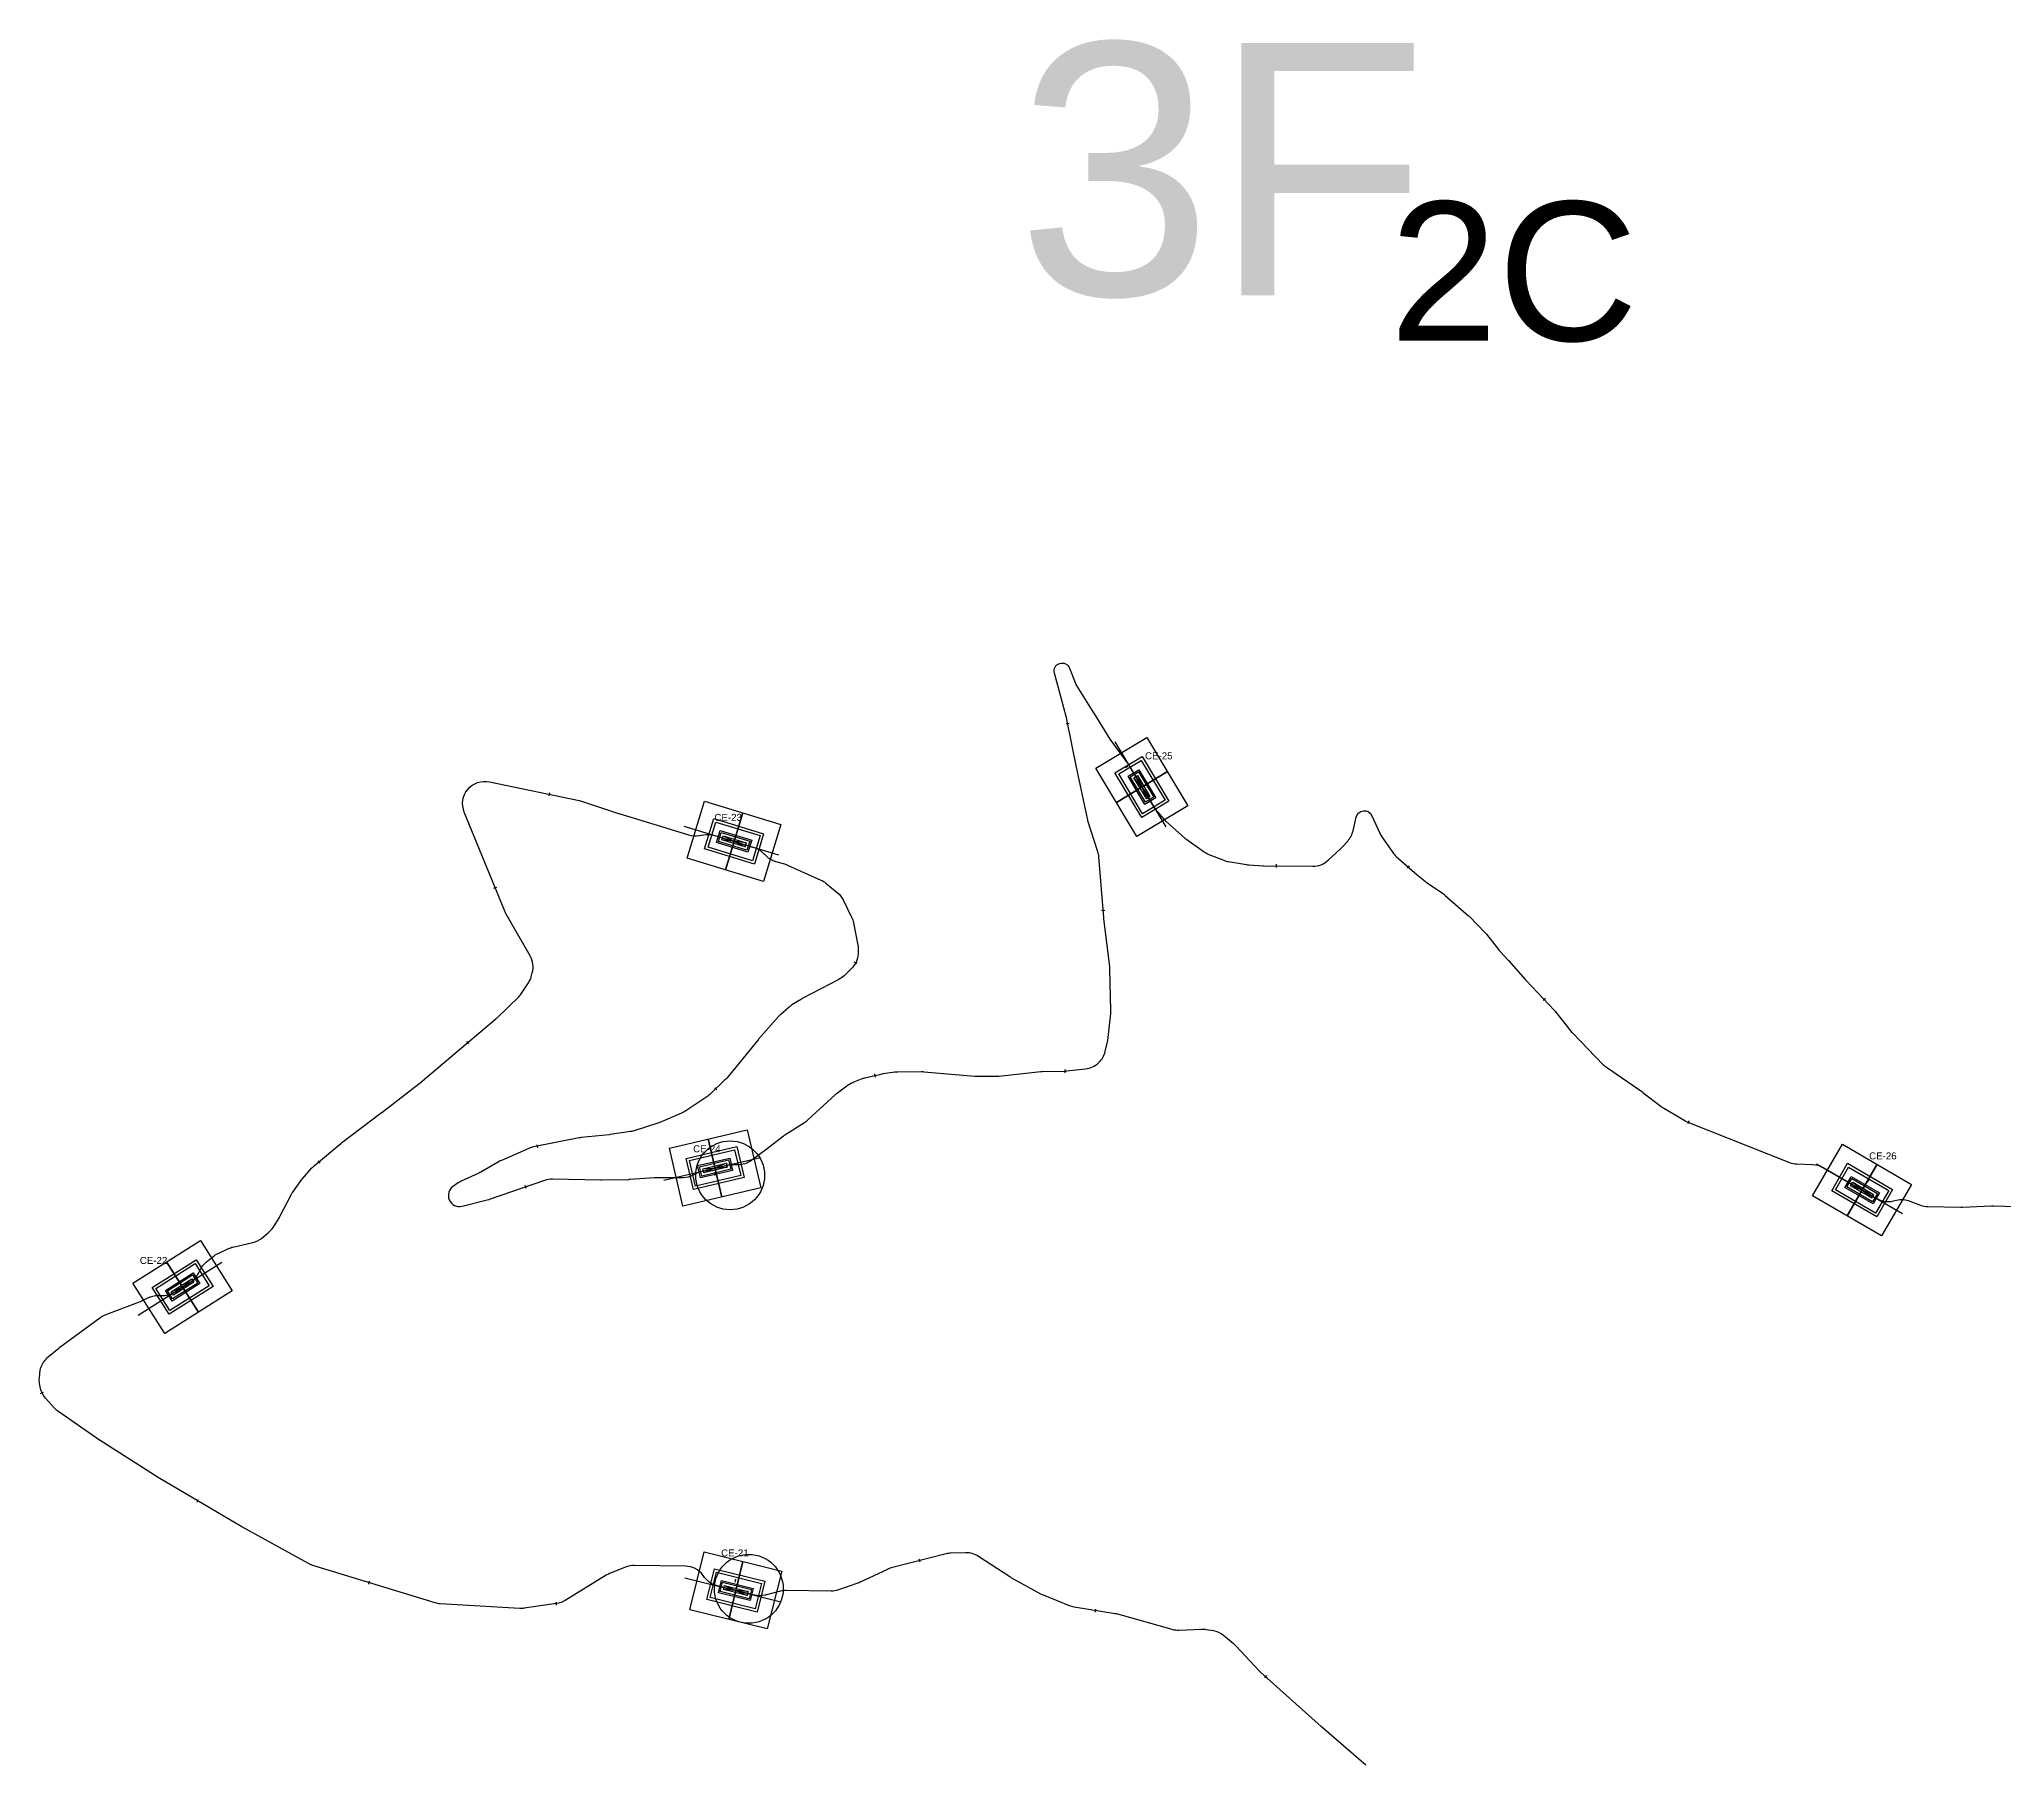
# Model space of a CAD drawing. Header units: metres. Extents: x 454908 to 510509, y 4717009 to 4730077.
# Drawn here: x 488474 to 489887, y 4725092 to 4726331 of the extents above; entities that cross this region are included whole.
import ezdxf

# ---------------------------------------------------------------- set-up
doc = ezdxf.new("R2010")
doc.units = ezdxf.units.M
doc.header["$LTSCALE"] = 0.01
doc.header["$MEASUREMENT"] = 0
doc.layers.get('0').update_dxf_attribs({"lineweight": 0})
for name, color, linetype in [('....pat directa', 5, 'Continuous'), ('10TRZ_LINEA_PK', 4, 'Continuous'), ('CE', 7, 'Continuous')]:
    doc.layers.add(name, color=color, linetype=linetype)
for name, color, linetype, lineweight in [('LEAR TRAMOS AEREOS TEXTO', 2, 'Continuous', 0), ('LEAR TRAMOS SUBTERRANEOS 2c', 7, 'Continuous', 0), ('NUMERO CIRCUITOS', 6, 'Continuous', 0)]:
    doc.layers.add(name, color=color, linetype=linetype, lineweight=lineweight)
doc.styles.add('SOLARIA 2', font='arial.ttf')
doc.styles.get("Standard").update_dxf_attribs({"font": 'arial.ttf'})

# ---------------------------------------------------------------- blocks, each defined once
blk = doc.blocks.new('pkp')
at = {"layer": '10TRZ_LINEA_PK'}
blk.add_line((0, 1.125), (0, -1.125), dxfattribs=at)
blk = doc.blocks.new('lpkp')
at = {"layer": '10TRZ_LINEA_PK'}
blk.add_line((0, 1.125), (0, -1.125), dxfattribs=at)
blk = doc.blocks.new('A$Cf7c1e7a3')
at = {"color": 3}
for points in [[(17.8, 39.7), (43.2, 5.1)], [(17.8, 39.7), (43.2, 5.1)], [(43.2, 5.1), (17.8, 39.7)]]:
    blk.add_lwpolyline(points, dxfattribs=at)
at = {"layer": '10TRZ_LINEA_PK', "color": 5}
for points in [[(41, 56.6), (66.3, 22), (20, -11.9), (-5.3, 22.7)], [(38.8, 42.6), (52.4, 24.2), (22.2, 2.1), (8.7, 20.5)], [(37.4, 33), (42.7, 25.7), (23.7, 11.7), (18.3, 19.1)]]:
    blk.add_lwpolyline(points, close=True, dxfattribs=at)
at = {"layer": '10TRZ_LINEA_PK', "color": 41, "true_color": 0xf4ee51}
blk.add_lwpolyline([(0, 0), (57.5, 42.1)], dxfattribs=at)
at = {"layer": '10TRZ_LINEA_PK', "color": 1}
for points in [[(38.4, 39.8), (49.6, 24.6), (22.6, 4.9), (11.5, 20.1)], [(37.1, 31.5), (41.2, 25.9), (23.9, 13.3), (19.9, 18.8)], [(36.7, 28.7), (38.4, 26.3), (24.4, 16), (22.6, 18.4), (36.7, 28.7)]]:
    blk.add_lwpolyline(points, close=True, dxfattribs=at)
at = {"layer": '10TRZ_LINEA_PK', "color": 5}
blk.add_lwpolyline([(43.2, 5.1), (17.8, 39.7)], dxfattribs=at)
at = {"layer": '10TRZ_LINEA_PK', "color": 1}
blk.add_lwpolyline([(22.6, 18.4), (38.4, 26.3), (36.7, 28.7), (24.4, 16)], dxfattribs=at)

msp = doc.modelspace()

# ---------------------------------------------------------------- linework, layer by layer
at = {"layer": '....pat directa', "color": 7}
msp.add_lwpolyline([(489427.651, 4725089.921), (489395.755, 4725117.543, -0.00491823), (489395.519, 4725117.751), (489352.287, 4725156.705, -0.02046209), (489351.351, 4725157.62), (489334.277, 4725175.744, 0.03406596), (489332.679, 4725177.224), (489325.354, 4725183.135, 0.12646286), (489318.105, 4725186.437), (489313.034, 4725187.338, 0.05529884), (489309.513, 4725187.568), (489293.591, 4725186.849, -0.08005665), (489288.534, 4725187.432), (489249.425, 4725198.441, 0.02898656), (489247.614, 4725198.839), (489218.089, 4725203.558, -0.05660032), (489214.611, 4725204.527), (489195.873, 4725212.112, -0.03000152), (489194.141, 4725212.937), (489172.812, 4725224.717, -0.0186303), (489171.791, 4725225.332), (489149.222, 4725240.09, 0.15360543), (489139.977, 4725242.692), (489129.445, 4725242.37, 0.05545935), (489125.942, 4725241.872), (489086.562, 4725231.727, 0.04716127), (489083.729, 4725230.704), (489064.155, 4725221.474, -0.0273916), (489062.532, 4725220.815), (489048.478, 4725215.983, -0.0834544), (489043.245, 4725215.114), (489010.847, 4725215.449, 0.06365261), (489006.817, 4725214.977), (488995.848, 4725212.247, -0.12233362), (488988.134, 4725212.243), (488961.362, 4725218.879, -0.17683357), (488952.262, 4725225.013), (488951.227, 4725226.439, 0.23684431), (488938.483, 4725233.041), (488901.665, 4725233.514, 0.09993192), (488895.442, 4725232.341), (488883.889, 4725227.652, 0.0410592), (488881.547, 4725226.469), (488851.988, 4725208.359, -0.10135255), (488845.952, 4725206.171), (488822.686, 4725202.758, -0.05098522), (488819.435, 4725202.616), (488762.289, 4725205.939, -0.05993513), (488758.527, 4725206.616), (488670.677, 4725233.555, -0.05167034), (488667.641, 4725234.842), (488619.961, 4725261.141, -0.00694267), (488619.575, 4725261.361), (488560.597, 4725296.061, -0.00855186), (488560.13, 4725296.347), (488517.734, 4725323.284, -0.01035421), (488517.182, 4725323.651), (488487.969, 4725343.958, -0.05736617), (488485.223, 4725346.376), (488478.508, 4725353.817, -0.14487378), (488474.588, 4725362.008), (488474.192, 4725364.48, -0.05974051), (488474.043, 4725368.287), (488474.323, 4725371.786, -0.13194351), (488477.11, 4725379.604), (488477.588, 4725380.296, -0.06708186), (488480.466, 4725383.456), (488487.985, 4725389.765, -0.01573893), (488488.777, 4725390.388), (488517.574, 4725411.612, -0.06717758), (488521.328, 4725413.668), (488546.084, 4725423.18, 0.02270709), (488547.415, 4725423.762), (488551.989, 4725426.015, -0.12176723), (488559.491, 4725427.656), (488562.177, 4725427.583, 0.14880337), (488571.16, 4725430.054), (488582.843, 4725437.442, 0.14982924), (488588.953, 4725444.557), (488589.457, 4725445.709, -0.12134988), (488594.111, 4725451.786), (488599.017, 4725455.719, -0.05840865), (488602.176, 4725457.695), (488609.982, 4725461.392, -0.05389443), (488613.231, 4725462.522), (488627.472, 4725465.811, 0.11434073), (488633.961, 4725468.983), (488638.607, 4725472.758, 0.08196234), (488642.062, 4725476.658), (488646.565, 4725483.82, 0.02169044), (488647.252, 4725485.025), (488654.989, 4725500.085, -0.03639491), (488656.2, 4725502.071), (488661.9, 4725510.055, -0.02639138), (488662.952, 4725511.375), (488670.034, 4725519.358, -0.03778351), (488671.768, 4725521.039), (488690.812, 4725536.888, -0.01090894), (488691.358, 4725537.323), (488720.047, 4725559.152, 0.00239068), (488720.168, 4725559.246), (488748.896, 4725581.543, 0.01055325), (488749.42, 4725581.968), (488769.848, 4725599.252, -0.00032392), (488769.864, 4725599.265), (488802.258, 4725626.603, 0.01736532), (488803.082, 4725627.349), (488818.714, 4725642.518, 0.05575429), (488820.975, 4725645.264), (488825.633, 4725652.41, 0.0766755), (488827.642, 4725656.855), (488828.404, 4725659.591, 0.19981824), (488826.896, 4725671.795), (488809.736, 4725701.948, -0.03398512), (488808.793, 4725703.905), (488779.547, 4725775.269, -0.60120038), (488797.617, 4725797), (488862.089, 4725783.562, -0.02837235), (488863.841, 4725783.091), (488890.345, 4725774.332, 0.00629365), (488890.729, 4725774.21), (488921.258, 4725764.966, -0.00308036), (488921.447, 4725764.908), (488940.765, 4725758.797, 0.12258447), (488948.48, 4725758.316), (488951.808, 4725758.927, -0.11980343), (488959.355, 4725758.497), (488987.705, 4725749.87, -0.11935588), (488994.191, 4725746.044), (488996.595, 4725743.71, 0.12373098), (489003.347, 4725739.805), (489009.777, 4725737.969, -0.03589431), (489011.932, 4725737.183), (489035.976, 4725726.398, -0.06692133), (489039.599, 4725724.15), (489047.747, 4725717.44, -0.10663776), (489051.934, 4725712.149), (489058.022, 4725699.765, -0.06684411), (489059.375, 4725695.726), (489062.502, 4725679.465, -0.06289619), (489062.759, 4725675.464), (489062.616, 4725673.136, -0.1873608), (489057.769, 4725662.614), (489052.578, 4725657.594, -0.07178195), (489048.872, 4725654.919), (489023.048, 4725641.409, 0.01894758), (489021.996, 4725640.807), (489015.143, 4725636.532, 0.0386487), (489013.155, 4725635.067), (489007.06, 4725629.804, 0.03509563), (489005.469, 4725628.223), (488991.19, 4725611.882, 0.00740957), (488990.883, 4725611.521), (488968.222, 4725583.982, -0.02868018), (488966.977, 4725582.634), (488956.357, 4725572.386, -0.04672243), (488954.026, 4725570.524), (488938.099, 4725560.071, -0.04392045), (488935.628, 4725558.743), (488920.075, 4725552.071, -0.02356742), (488918.664, 4725551.543), (488901.7, 4725546.091, -0.04147992), (488899.119, 4725545.491), (488884.463, 4725543.349, -0.01043175), (488883.801, 4725543.266), (488863.613, 4725541.17, 0.02311865), (488862.151, 4725540.95), (488829.307, 4725534.433, 0.05335808), (488826.057, 4725533.418), (488806.265, 4725524.837, 0.02896502), (488804.612, 4725524.003), (488791.406, 4725516.354, -0.02380577), (488790.053, 4725515.655), (488777.248, 4725509.786, 0.03825177), (488775.11, 4725508.601), (488771.666, 4725506.331, 0.84439328), (488778.016, 4725491.892), (488796.947, 4725496.645, 0.01350844), (488797.771, 4725496.906), (488837.469, 4725510.652, -0.08910205), (488843.058, 4725511.529), (488877.733, 4725510.762, 0.01083692), (488878.427, 4725510.761), (488897.923, 4725511.175, 0.01338483), (488898.778, 4725511.216), (488916.153, 4725512.518, -0.01911846), (488917.376, 4725512.562), (488936.751, 4725512.529, 0.12575954), (488944.431, 4725514.478), (488946.47, 4725515.588, -0.06719754), (488950.47, 4725517.115), (488969.32, 4725521.534, -0.06461055), (488973.416, 4725521.951), (488976.132, 4725521.875, 0.17070016), (488986.24, 4725525.118), (488997.207, 4725533.429), (489008.987, 4725542.358, -0.02023263), (489010.049, 4725543.097), (489024.037, 4725552.017, 0.04349201), (489026.241, 4725553.708), (489046.536, 4725572.296, -0.02696678), (489047.869, 4725573.391), (489055.629, 4725579.092, -0.06487357), (489059.249, 4725581.089), (489065.225, 4725583.438, -0.03572763), (489067.404, 4725584.12), (489079.22, 4725586.908, -0.02324074), (489080.682, 4725587.181), (489089.1, 4725588.357, -0.03266354), (489091.183, 4725588.51), (489108.352, 4725588.65, -0.02373126), (489109.869, 4725588.59), (489146.597, 4725585.396, 0.02169532), (489147.984, 4725585.335), (489162.127, 4725585.335, 0.02635761), (489163.81, 4725585.424), (489193.974, 4725588.615, -0.02193114), (489195.374, 4725588.702), (489211.379, 4725588.985, 0.02339505), (489212.872, 4725589.081), (489226.171, 4725590.567, 0.16550363), (489235.502, 4725594.952), (489235.892, 4725595.328, 0.14128763), (489240.318, 4725603.009), (489241.807, 4725609.042, 0.03235902), (489242.172, 4725611.079), (489244.355, 4725630.375, 0.03383912), (489244.452, 4725632.536), (489243.775, 4725662.411, 0.02533304), (489243.657, 4725664.027), (489239.342, 4725698.654, -0.011092), (489239.27, 4725699.36), (489235.783, 4725743.069, 0.05729212), (489235.078, 4725746.655), (489227.97, 4725768.959, -0.02512427), (489227.559, 4725770.513), (489219.769, 4725807.414, -0.001754), (489219.747, 4725807.524), (489212.539, 4725842.894, 0.01560214), (489212.309, 4725843.865), (489203.852, 4725875.222, -0.94798262), (489214.669, 4725878.769), (489218.679, 4725868.438, 0.04793127), (489220.054, 4725865.703), (489232.035, 4725846.67, -0.00433458), (489232.181, 4725846.434), (489243.556, 4725827.648), (489256.8, 4725809.626, -0.02335185), (489257.834, 4725808.071), (489275.633, 4725778.401, 0.04646993), (489277.829, 4725775.411), (489282.563, 4725770.078, 0.02951025), (489284.231, 4725768.41), (489297.579, 4725756.544, 0.02809959), (489298.987, 4725755.427), (489311.45, 4725746.636, 0.06028295), (489314.835, 4725744.814), (489325.723, 4725740.547, 0.05204183), (489328.925, 4725739.662), (489341.905, 4725737.494, 0.02627188), (489343.574, 4725737.305), (489353.815, 4725736.685, 0.01273313), (489354.629, 4725736.657), (489389.623, 4725736.324, 0.1919976), (489400.673, 4725740.608), (489409.485, 4725748.805, 0.01933551), (489410.358, 4725749.682), (489414.698, 4725754.395, 0.13017768), (489418.52, 4725761.642), (489420.803, 4725771.553, -0.72012197), (489432.131, 4725772.645), (489437.725, 4725760.078, 0.04762344), (489439.22, 4725757.429), (489447.035, 4725746.226, 0.06031166), (489449.599, 4725743.359), (489464.637, 4725730.151), (489471.914, 4725724.421), (489483.484, 4725716.35, -0.02756633), (489484.873, 4725715.264), (489501.506, 4725700.697, -0.01926618), (489502.401, 4725699.849), (489513.307, 4725688.701, -0.02819002), (489514.494, 4725687.344), (489523.015, 4725676.403, 0.02302321), (489523.972, 4725675.284), (489530.022, 4725668.84, -0.00837848), (489530.382, 4725668.443), (489542.49, 4725654.646, 0.00988042), (489542.916, 4725654.179), (489563.407, 4725632.612, -0.02444855), (489564.427, 4725631.427), (489575.091, 4725617.744, 0.02724321), (489576.236, 4725616.43), (489587.364, 4725604.976, 0.00029696), (489587.377, 4725604.962), (489598.222, 4725593.827, 0.04972005), (489600.651, 4725591.784), (489626.14, 4725574.349, -0.01629231), (489626.981, 4725573.733), (489640.043, 4725563.488, 0.0346649), (489641.878, 4725562.245), (489657.099, 4725553.398, 0.03710045), (489659.232, 4725552.362), (489732.221, 4725523.366, 0.08706781), (489737.637, 4725522.244), (489748.947, 4725521.896, -0.1244438), (489756.488, 4725519.741), (489795.134, 4725497.306, 0.19467798), (489807.019, 4725495.614), (489809.328, 4725496.186, -0.15443971), (489818.963, 4725495.575), (489826.453, 4725492.672, 0.08759336), (489831.911, 4725491.593), (489855.536, 4725491.113, 0.01808719), (489856.693, 4725491.132), (489877.609, 4725492.221, -0.02112194), (489878.961, 4725492.234), (489895.394, 4725491.701, -0.04750682)], format="xyb", dxfattribs=at)
at = {"layer": '....pat directa'}
for centre in [(488970.678, 4725514.022), (488984.081, 4725216.756)]:
    msp.add_circle(centre, 24.754, dxfattribs=at)
at = {"layer": 'LEAR TRAMOS SUBTERRANEOS 2c'}
msp.add_lwpolyline([(489427.651, 4725089.921), (489395.755, 4725117.543, -0.00491823), (489395.519, 4725117.751), (489352.287, 4725156.705, -0.02046209), (489351.351, 4725157.62), (489334.277, 4725175.744, 0.03406596), (489332.679, 4725177.224), (489325.354, 4725183.135, 0.12646286), (489318.105, 4725186.437), (489313.034, 4725187.338, 0.05529884), (489309.513, 4725187.568), (489293.591, 4725186.849, -0.08005665), (489288.534, 4725187.432), (489249.425, 4725198.441, 0.02898656), (489247.614, 4725198.839), (489218.089, 4725203.558, -0.05660032), (489214.611, 4725204.527), (489195.873, 4725212.112, -0.03000152), (489194.141, 4725212.937), (489172.812, 4725224.717, -0.0186303), (489171.791, 4725225.332), (489149.222, 4725240.09, 0.15360543), (489139.977, 4725242.692), (489129.445, 4725242.37, 0.05545935), (489125.942, 4725241.872), (489086.562, 4725231.727, 0.04716127), (489083.729, 4725230.704), (489064.155, 4725221.474, -0.0273916), (489062.532, 4725220.815), (489048.478, 4725215.983, -0.0834544), (489043.245, 4725215.114), (489010.847, 4725215.449, 0.06365261), (489006.817, 4725214.977), (488995.848, 4725212.247, -0.12233362), (488988.134, 4725212.243), (488961.362, 4725218.879, -0.17683357), (488952.262, 4725225.013), (488951.227, 4725226.439, 0.23684431), (488938.483, 4725233.041), (488901.665, 4725233.514, 0.09993192), (488895.442, 4725232.341), (488883.889, 4725227.652, 0.0410592), (488881.547, 4725226.469), (488851.988, 4725208.359, -0.10135255), (488845.952, 4725206.171), (488822.686, 4725202.758, -0.05098522), (488819.435, 4725202.616), (488762.289, 4725205.939, -0.05993513), (488758.527, 4725206.616), (488670.677, 4725233.555, -0.05167034), (488667.641, 4725234.842), (488619.961, 4725261.141, -0.00694267), (488619.575, 4725261.361), (488560.597, 4725296.061, -0.00855186), (488560.13, 4725296.347), (488517.734, 4725323.284, -0.01035421), (488517.182, 4725323.651), (488487.969, 4725343.958, -0.05736617), (488485.223, 4725346.376), (488478.508, 4725353.817, -0.14487378), (488474.588, 4725362.008), (488474.192, 4725364.48, -0.05974051), (488474.043, 4725368.287), (488474.323, 4725371.786, -0.13194351), (488477.11, 4725379.604), (488477.588, 4725380.296, -0.06708186), (488480.466, 4725383.456), (488487.985, 4725389.765, -0.01573893), (488488.777, 4725390.388), (488517.574, 4725411.612, -0.06717758), (488521.328, 4725413.668), (488546.084, 4725423.18, 0.02270709), (488547.415, 4725423.762), (488551.989, 4725426.015, -0.12176723), (488559.491, 4725427.656), (488562.177, 4725427.583, 0.14880337), (488571.16, 4725430.054), (488582.843, 4725437.442, 0.14982924), (488588.953, 4725444.557), (488589.457, 4725445.709, -0.12134988), (488594.111, 4725451.786), (488599.017, 4725455.719, -0.05840865), (488602.176, 4725457.695), (488609.982, 4725461.392, -0.05389443), (488613.231, 4725462.522), (488627.472, 4725465.811, 0.11434073), (488633.961, 4725468.983), (488638.607, 4725472.758, 0.08196234), (488642.062, 4725476.658), (488646.565, 4725483.82, 0.02169044), (488647.252, 4725485.025), (488654.989, 4725500.085, -0.03639491), (488656.2, 4725502.071), (488661.9, 4725510.055, -0.02639138), (488662.952, 4725511.375), (488670.034, 4725519.358, -0.03778351), (488671.768, 4725521.039), (488690.812, 4725536.888, -0.01090894), (488691.358, 4725537.323), (488720.047, 4725559.152, 0.00239068), (488720.168, 4725559.246), (488748.896, 4725581.543, 0.01055325), (488749.42, 4725581.968), (488769.848, 4725599.252, -0.00032392), (488769.864, 4725599.265), (488802.258, 4725626.603, 0.01736532), (488803.082, 4725627.349), (488818.714, 4725642.518, 0.05575429), (488820.975, 4725645.264), (488825.633, 4725652.41, 0.0766755), (488827.642, 4725656.855), (488828.404, 4725659.591, 0.19981824), (488826.896, 4725671.795), (488809.736, 4725701.948, -0.03398512), (488808.793, 4725703.905), (488779.547, 4725775.269, -0.60120038), (488797.617, 4725797), (488862.089, 4725783.562, -0.02837235), (488863.841, 4725783.091), (488890.345, 4725774.332, 0.00629365), (488890.729, 4725774.21), (488921.258, 4725764.966, -0.00308036), (488921.447, 4725764.908), (488940.765, 4725758.797, 0.12258447), (488948.48, 4725758.316), (488951.808, 4725758.927, -0.11980343), (488959.355, 4725758.497), (488987.705, 4725749.87, -0.11935588), (488994.191, 4725746.044), (488996.595, 4725743.71, 0.12373098), (489003.347, 4725739.805), (489009.777, 4725737.969, -0.03589431), (489011.932, 4725737.183), (489035.976, 4725726.398, -0.06692133), (489039.599, 4725724.15), (489047.747, 4725717.44, -0.10663776), (489051.934, 4725712.149), (489058.022, 4725699.765, -0.06684411), (489059.375, 4725695.726), (489062.502, 4725679.465, -0.06289619), (489062.759, 4725675.464), (489062.616, 4725673.136, -0.1873608), (489057.769, 4725662.614), (489052.578, 4725657.594, -0.07178195), (489048.872, 4725654.919), (489023.048, 4725641.409, 0.01894758), (489021.996, 4725640.807), (489015.143, 4725636.532, 0.0386487), (489013.155, 4725635.067), (489007.06, 4725629.804, 0.03509563), (489005.469, 4725628.223), (488991.19, 4725611.882, 0.00740957), (488990.883, 4725611.521), (488968.222, 4725583.982, -0.02868018), (488966.977, 4725582.634), (488956.357, 4725572.386, -0.04672243), (488954.026, 4725570.524), (488938.099, 4725560.071, -0.04392045), (488935.628, 4725558.743), (488920.075, 4725552.071, -0.02356742), (488918.664, 4725551.543), (488901.7, 4725546.091, -0.04147992), (488899.119, 4725545.491), (488884.463, 4725543.349, -0.01043175), (488883.801, 4725543.266), (488863.613, 4725541.17, 0.02311865), (488862.151, 4725540.95), (488829.307, 4725534.433, 0.05335808), (488826.057, 4725533.418), (488806.265, 4725524.837, 0.02896502), (488804.612, 4725524.003), (488791.406, 4725516.354, -0.02380577), (488790.053, 4725515.655), (488777.248, 4725509.786, 0.03825177), (488775.11, 4725508.601), (488771.666, 4725506.331, 0.84439328), (488778.016, 4725491.892), (488796.947, 4725496.645, 0.01350844), (488797.771, 4725496.906), (488837.469, 4725510.652, -0.08910205), (488843.058, 4725511.529), (488877.733, 4725510.762, 0.01083692), (488878.427, 4725510.761), (488897.923, 4725511.175, 0.01338483), (488898.778, 4725511.216), (488916.153, 4725512.518, -0.01911846), (488917.376, 4725512.562), (488936.751, 4725512.529, 0.12575954), (488944.431, 4725514.478), (488946.47, 4725515.588, -0.06719754), (488950.47, 4725517.115), (488969.32, 4725521.534, -0.06461055), (488973.416, 4725521.951), (488976.132, 4725521.875, 0.17070016), (488986.24, 4725525.118), (488997.207, 4725533.429), (489008.987, 4725542.358, -0.02023263), (489010.049, 4725543.097), (489024.037, 4725552.017, 0.04349201), (489026.241, 4725553.708), (489046.536, 4725572.296, -0.02696678), (489047.869, 4725573.391), (489055.629, 4725579.092, -0.06487357), (489059.249, 4725581.089), (489065.225, 4725583.438, -0.03572763), (489067.404, 4725584.12), (489079.22, 4725586.908, -0.02324074), (489080.682, 4725587.181), (489089.1, 4725588.357, -0.03266354), (489091.183, 4725588.51), (489108.352, 4725588.65, -0.02373126), (489109.869, 4725588.59), (489146.597, 4725585.396, 0.02169532), (489147.984, 4725585.335), (489162.127, 4725585.335, 0.02635761), (489163.81, 4725585.424), (489193.974, 4725588.615, -0.02193114), (489195.374, 4725588.702), (489211.379, 4725588.985, 0.02339505), (489212.872, 4725589.081), (489226.171, 4725590.567, 0.16550363), (489235.502, 4725594.952), (489235.892, 4725595.328, 0.14128763), (489240.318, 4725603.009), (489241.807, 4725609.042, 0.03235902), (489242.172, 4725611.079), (489244.355, 4725630.375, 0.03383912), (489244.452, 4725632.536), (489243.775, 4725662.411, 0.02533304), (489243.657, 4725664.027), (489239.342, 4725698.654, -0.011092), (489239.27, 4725699.36), (489235.783, 4725743.069, 0.05729212), (489235.078, 4725746.655), (489227.97, 4725768.959, -0.02512427), (489227.559, 4725770.513), (489219.769, 4725807.414, -0.001754), (489219.747, 4725807.524), (489212.539, 4725842.894, 0.01560214), (489212.309, 4725843.865), (489203.852, 4725875.222, -0.94798262), (489214.669, 4725878.769), (489218.679, 4725868.438, 0.04793127), (489220.054, 4725865.703), (489232.035, 4725846.67, -0.00433458), (489232.181, 4725846.434), (489243.556, 4725827.648), (489256.8, 4725809.626, -0.02335185), (489257.834, 4725808.071), (489275.633, 4725778.401, 0.04646993), (489277.829, 4725775.411), (489282.563, 4725770.078, 0.02951025), (489284.231, 4725768.41), (489297.579, 4725756.544, 0.02809959), (489298.987, 4725755.427), (489311.45, 4725746.636, 0.06028295), (489314.835, 4725744.814), (489325.723, 4725740.547, 0.05204183), (489328.925, 4725739.662), (489341.905, 4725737.494, 0.02627188), (489343.574, 4725737.305), (489353.815, 4725736.685, 0.01273313), (489354.629, 4725736.657), (489389.623, 4725736.324, 0.1919976), (489400.673, 4725740.608), (489409.485, 4725748.805, 0.01933551), (489410.358, 4725749.682), (489414.698, 4725754.395, 0.13017768), (489418.52, 4725761.642), (489420.803, 4725771.553, -0.72012197), (489432.131, 4725772.645), (489437.725, 4725760.078, 0.04762344), (489439.22, 4725757.429), (489447.035, 4725746.226, 0.06031166), (489449.599, 4725743.359), (489464.637, 4725730.151), (489471.914, 4725724.421), (489483.484, 4725716.35, -0.02756633), (489484.873, 4725715.264), (489501.506, 4725700.697, -0.01926618), (489502.401, 4725699.849), (489513.307, 4725688.701, -0.02819002), (489514.494, 4725687.344), (489523.015, 4725676.403, 0.02302321), (489523.972, 4725675.284), (489530.022, 4725668.84, -0.00837848), (489530.382, 4725668.443), (489542.49, 4725654.646, 0.00988042), (489542.916, 4725654.179), (489563.407, 4725632.612, -0.02444855), (489564.427, 4725631.427), (489575.091, 4725617.744, 0.02724321), (489576.236, 4725616.43), (489587.364, 4725604.976, 0.00029696), (489587.377, 4725604.962), (489598.222, 4725593.827, 0.04972005), (489600.651, 4725591.784), (489626.14, 4725574.349, -0.01629231), (489626.981, 4725573.733), (489640.043, 4725563.488, 0.0346649), (489641.878, 4725562.245), (489657.099, 4725553.398, 0.03710045), (489659.232, 4725552.362), (489732.221, 4725523.366, 0.08706781), (489737.637, 4725522.244), (489748.947, 4725521.896, -0.1244438), (489756.488, 4725519.741), (489795.134, 4725497.306, 0.19467798), (489807.019, 4725495.614), (489809.328, 4725496.186, -0.15443971), (489818.963, 4725495.575), (489826.453, 4725492.672, 0.08759336), (489831.911, 4725491.593), (489855.536, 4725491.113, 0.01808719), (489856.693, 4725491.132), (489877.609, 4725492.221, -0.02112194), (489878.961, 4725492.234), (489895.394, 4725491.701, -0.04750682)], format="xyb", dxfattribs=at)

# ---------------------------------------------------------------- block references
at = {"layer": '10TRZ_LINEA_PK'}
for name, p, rotation in [('lpkp', (489213.344, 4725838.943), 101.5182021069837), ('pkp', (489255.709, 4725807.514), 300.9591079407555), ('lpkp', (488840.525, 4725788.057), 348.2268388278855), ('pkp', (488971.927, 4725748.941), 342.4479146554486), ('lpkp', (489363.368, 4725736.574), 359.4553455756168), ('lpkp', (489458.143, 4725735.854), 318.7054125994157), ('lpkp', (488801.817, 4725720.928), 112.2840417710143), ('lpkp', (489238.855, 4725704.562), 94.56098952887174), ('lpkp', (489060.916, 4725666.879), 242.9300158142955), ('lpkp', (489555.987, 4725640.421), 313.5337391423359), ('lpkp', (488781.938, 4725609.455), 40.16102244720058), ('lpkp', (489211.275, 4725588.983), 1.013879768657971), ('lpkp', (488960.364, 4725576.253), 223.978038092067), ('lpkp', (489074.635, 4725585.826), 13.27506094428875), ('lpkp', (489659.547, 4725552.237), 338.334213687448), ('lpkp', (488832.11, 4725534.989), 191.2239276066133), ('lpkp', (488674.917, 4725523.659), 39.7688686265034), ('lpkp', (488823.513, 4725505.82), 19.09935546702761), ('pkp', (488959.474, 4725514.938), 13.19631631968729), ('pkp', (489788.71, 4725510.06), 328.5995744266143), ('pkp', (488574.722, 4725437.391), 32.11036999292489), ('lpkp', (488475.891, 4725357.763), 114.8639043626513), ('lpkp', (488587.953, 4725279.966), 149.5290061035252), ('lpkp', (489106.949, 4725236.979), 194.4463455332587), ('pkp', (488974.526, 4725222.678), 166.0776339421917), ('lpkp', (488711.129, 4725221.151), 162.9515695858362), ('lpkp', (488845.729, 4725206.139), 188.3461188423674), ('lpkp', (489233.368, 4725201.116), 170.9193035610763), ('lpkp', (489355.779, 4725153.558), 137.980328455755)]:
    msp.add_blockref(name, p, dxfattribs=dict(at, rotation=rotation))
at = {"layer": '10TRZ_LINEA_PK', "color": 1}
for p, rotation in [((489247.27, 4725825.681), 264.7353418765318), ((488937.326, 4725765.2), 306.8513028911104), ((488923.017, 4725510.678), 336.971564195044), ((489751.842, 4725522.438), 293.6391913487437), ((488545.038, 4725413.536), 356.0814485755882), ((488938.024, 4725224.665), 309.8528820882344)]:
    msp.add_blockref('A$Cf7c1e7a3', p, dxfattribs=dict(at, rotation=rotation))

# ---------------------------------------------------------------- texts
at = {"layer": 'CE', "char_height": 5, "attachment_point": 1}
for s, width, heights, insert in [('CE-25', 18.40819, [0], (489268.98, 4725818.164)), ('CE-23', 18.40819, [0], (488959.35, 4725773.957)), ('CE-24', 18.40819, [0], (488944.028, 4725535.628)), ('CE-26', 27.20511, [5.97], (489789.584, 4725530.537)), ('CE-22', 18.40819, [5.171], (488546.247, 4725455.376)), ('CE-21', 18.40819, [0], (488964.192, 4725245.075))]:
    msp.add_mtext_dynamic_manual_height_columns(s, width=width, gutter_width=204.745, heights=heights, dxfattribs=dict(at, insert=insert))
at = {"layer": 'LEAR TRAMOS AEREOS TEXTO', "style": 'SOLARIA 2'}
msp.add_text('3F', height=181.2814, dxfattribs=at).set_placement((489176.713, 4726146.891))
at = {"layer": 'NUMERO CIRCUITOS', "style": 'SOLARIA 2'}
msp.add_text('2C', height=100, dxfattribs=at).set_placement((489444.831, 4726114.103))

doc.saveas('drawing.dxf')
